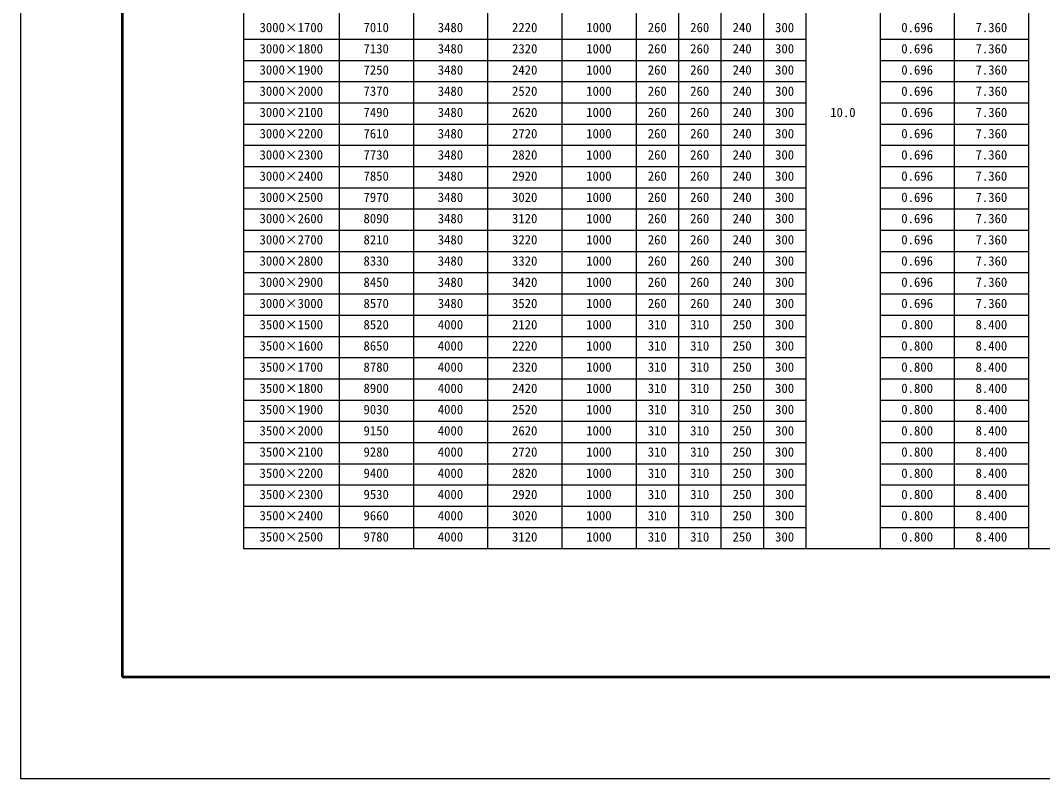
# Model space of a CAD drawing. Units: millimetres, scale not verified. Extents: x -100800 to 100800, y -35640 to 35640.
# Drawn here: x -100800 to -76710, y -35640 to -17781 of the extents above; entities that cross this region are included whole.
import ezdxf
from ezdxf.enums import TextEntityAlignment as Align

# ---------------------------------------------------------------- set-up
doc = ezdxf.new("R2010")
doc.units = ezdxf.units.MM
doc.header["$LTSCALE"] = 120
for name, color, linetype, lineweight in [('0-1_Defpoints', 5, 'Continuous', 25), ('0-3_HYO', 3, 'Continuous', 25), ('0-4_HYO2', 4, 'Continuous', 25), ('0-7_TXT', 7, 'Continuous', 25), ('0-8_WAKU', 3, 'Continuous', 25)]:
    doc.layers.add(name, color=color, linetype=linetype, lineweight=lineweight)
doc.styles.add('ＭＳ ゴシック', font='')
doc.styles.get('ＭＳ ゴシック').set_extended_font_data('MS Gothic')

msp = doc.modelspace()

# ---------------------------------------------------------------- linework, layer by layer
at = {"layer": '0-1_Defpoints'}
msp.add_lwpolyline([(-100800, -35640), (0, -35640), (0, 35640), (-100800, 35640)], close=True, dxfattribs=at)
at = {"layer": '0-3_HYO'}
for p, q in [((-95539.8, 14277.7), (-95539.8, -30222.3)), ((-93289.8, 14277.7), (-93289.8, -30222.3)), ((-91539.8, 14277.7), (-91539.8, -30222.3)), ((-82289.8, 14277.7), (-82289.8, -30222.3)), ((-89789.8, 13777.7), (-89789.8, -30222.3)), ((-88039.8, 13777.7), (-88039.8, -30222.3)), ((-86289.8, 13777.7), (-86289.8, -30222.3)), ((-85289.8, 13777.7), (-85289.8, -30222.3)), ((-84289.8, 13777.7), (-84289.8, -30222.3)), ((-83289.8, 13777.7), (-83289.8, -30222.3)), ((-80539.8, 13777.7), (-80539.8, -30222.3)), ((-78789.8, 13777.7), (-78789.8, -30222.3)), ((-77039.8, 13777.7), (-77039.8, -30222.3)), ((-95539.8, -30222.3), (-69239.8, -30222.3))]:
    msp.add_line(p, q, dxfattribs=at)
at = {"layer": '0-4_HYO2'}
for p, q in [((-95539.8, -18222.3), (-82289.8, -18222.3)), ((-80539.8, -18222.3), (-77039.8, -18222.3)), ((-95539.8, -18722.3), (-82289.8, -18722.3)), ((-80539.8, -18722.3), (-77039.8, -18722.3)), ((-95539.8, -19222.3), (-82289.8, -19222.3)), ((-80539.8, -19222.3), (-77039.8, -19222.3)), ((-95539.8, -19722.3), (-82289.8, -19722.3)), ((-80539.8, -19722.3), (-77039.8, -19722.3)), ((-95539.8, -20222.3), (-82289.8, -20222.3)), ((-80539.8, -20222.3), (-77039.8, -20222.3)), ((-95539.8, -20722.3), (-82289.8, -20722.3)), ((-80539.8, -20722.3), (-77039.8, -20722.3)), ((-95539.8, -21222.3), (-82289.8, -21222.3)), ((-80539.8, -21222.3), (-77039.8, -21222.3)), ((-95539.8, -21722.3), (-82289.8, -21722.3)), ((-80539.8, -21722.3), (-77039.8, -21722.3)), ((-95539.8, -22222.3), (-82289.8, -22222.3)), ((-80539.8, -22222.3), (-77039.8, -22222.3)), ((-95539.8, -22722.3), (-82289.8, -22722.3)), ((-80539.8, -22722.3), (-77039.8, -22722.3)), ((-95539.8, -23222.3), (-82289.8, -23222.3)), ((-80539.8, -23222.3), (-77039.8, -23222.3)), ((-95539.8, -23722.3), (-82289.8, -23722.3)), ((-80539.8, -23722.3), (-77039.8, -23722.3)), ((-95539.8, -24222.3), (-82289.8, -24222.3)), ((-80539.8, -24222.3), (-77039.8, -24222.3)), ((-95539.8, -24722.3), (-82289.8, -24722.3)), ((-80539.8, -24722.3), (-77039.8, -24722.3)), ((-95539.8, -25222.3), (-82289.8, -25222.3)), ((-80539.8, -25222.3), (-77039.8, -25222.3)), ((-95539.8, -25722.3), (-82289.8, -25722.3)), ((-80539.8, -25722.3), (-77039.8, -25722.3)), ((-95539.8, -26222.3), (-82289.8, -26222.3)), ((-80539.8, -26222.3), (-77039.8, -26222.3)), ((-95539.8, -26722.3), (-82289.8, -26722.3)), ((-80539.8, -26722.3), (-77039.8, -26722.3)), ((-95539.8, -27222.3), (-82289.8, -27222.3)), ((-80539.8, -27222.3), (-77039.8, -27222.3)), ((-95539.8, -27722.3), (-82289.8, -27722.3)), ((-80539.8, -27722.3), (-77039.8, -27722.3)), ((-95539.8, -28222.3), (-82289.8, -28222.3)), ((-80539.8, -28222.3), (-77039.8, -28222.3)), ((-95539.8, -28722.3), (-82289.8, -28722.3)), ((-80539.8, -28722.3), (-77039.8, -28722.3)), ((-95539.8, -29222.3), (-82289.8, -29222.3)), ((-80539.8, -29222.3), (-77039.8, -29222.3)), ((-95539.8, -29722.3), (-82289.8, -29722.3)), ((-80539.8, -29722.3), (-77039.8, -29722.3))]:
    msp.add_line(p, q, dxfattribs=at)
at = {"layer": '0-8_WAKU', "lineweight": 50}
msp.add_lwpolyline([(-98400, -33240), (-2400, -33240), (-2400, 33240), (-98400, 33240)], close=True, dxfattribs=at)

# ---------------------------------------------------------------- texts
at = {"layer": '0-7_TXT', "style": 'ＭＳ ゴシック'}
for s, p in [('3000×1700', (-95164.8, -18122.3)), ('7010', (-92714.8, -18122.3)), ('3480', (-90964.8, -18122.3)), ('2220', (-89214.8, -18122.3)), ('1000', (-87464.8, -18122.3)), ('260', (-86014.8, -18122.3)), ('260', (-85014.8, -18122.3)), ('240', (-84014.8, -18122.3)), ('300', (-83014.8, -18122.3)), ('0.696', (-80039.8, -18122.3)), ('7.360', (-78289.8, -18122.3)), ('3000×1800', (-95164.8, -18622.3)), ('7130', (-92714.8, -18622.3)), ('3480', (-90964.8, -18622.3)), ('2320', (-89214.8, -18622.3)), ('1000', (-87464.8, -18622.3)), ('260', (-86014.8, -18622.3)), ('260', (-85014.8, -18622.3)), ('240', (-84014.8, -18622.3)), ('300', (-83014.8, -18622.3)), ('0.696', (-80039.8, -18622.3)), ('7.360', (-78289.8, -18622.3)), ('3000×1900', (-95164.8, -19122.3)), ('7250', (-92714.8, -19122.3)), ('3480', (-90964.8, -19122.3)), ('2420', (-89214.8, -19122.3)), ('1000', (-87464.8, -19122.3)), ('260', (-86014.8, -19122.3)), ('260', (-85014.8, -19122.3)), ('240', (-84014.8, -19122.3)), ('300', (-83014.8, -19122.3)), ('0.696', (-80039.8, -19122.3)), ('7.360', (-78289.8, -19122.3)), ('3000×2000', (-95164.8, -19622.3)), ('7370', (-92714.8, -19622.3)), ('3480', (-90964.8, -19622.3)), ('2520', (-89214.8, -19622.3)), ('1000', (-87464.8, -19622.3)), ('260', (-86014.8, -19622.3)), ('260', (-85014.8, -19622.3)), ('240', (-84014.8, -19622.3)), ('300', (-83014.8, -19622.3)), ('0.696', (-80039.8, -19622.3)), ('7.360', (-78289.8, -19622.3)), ('3000×2100', (-95164.8, -20122.3)), ('7490', (-92714.8, -20122.3)), ('3480', (-90964.8, -20122.3)), ('2620', (-89214.8, -20122.3)), ('1000', (-87464.8, -20122.3)), ('260', (-86014.8, -20122.3)), ('260', (-85014.8, -20122.3)), ('240', (-84014.8, -20122.3)), ('300', (-83014.8, -20122.3)), ('10.0', (-81714.8, -20122.3)), ('0.696', (-80039.8, -20122.3)), ('7.360', (-78289.8, -20122.3)), ('3000×2200', (-95164.8, -20622.3)), ('7610', (-92714.8, -20622.3)), ('3480', (-90964.8, -20622.3)), ('2720', (-89214.8, -20622.3)), ('1000', (-87464.8, -20622.3)), ('260', (-86014.8, -20622.3)), ('260', (-85014.8, -20622.3)), ('240', (-84014.8, -20622.3)), ('300', (-83014.8, -20622.3)), ('0.696', (-80039.8, -20622.3)), ('7.360', (-78289.8, -20622.3)), ('3000×2300', (-95164.8, -21122.3)), ('7730', (-92714.8, -21122.3)), ('3480', (-90964.8, -21122.3)), ('2820', (-89214.8, -21122.3)), ('1000', (-87464.8, -21122.3)), ('260', (-86014.8, -21122.3)), ('260', (-85014.8, -21122.3)), ('240', (-84014.8, -21122.3)), ('300', (-83014.8, -21122.3)), ('0.696', (-80039.8, -21122.3)), ('7.360', (-78289.8, -21122.3)), ('3000×2400', (-95164.8, -21622.3)), ('7850', (-92714.8, -21622.3)), ('3480', (-90964.8, -21622.3)), ('2920', (-89214.8, -21622.3)), ('1000', (-87464.8, -21622.3)), ('260', (-86014.8, -21622.3)), ('260', (-85014.8, -21622.3)), ('240', (-84014.8, -21622.3)), ('300', (-83014.8, -21622.3)), ('0.696', (-80039.8, -21622.3)), ('7.360', (-78289.8, -21622.3)), ('3000×2500', (-95164.8, -22122.3)), ('7970', (-92714.8, -22122.3)), ('3480', (-90964.8, -22122.3)), ('3020', (-89214.8, -22122.3)), ('1000', (-87464.8, -22122.3)), ('260', (-86014.8, -22122.3)), ('260', (-85014.8, -22122.3)), ('240', (-84014.8, -22122.3)), ('300', (-83014.8, -22122.3)), ('0.696', (-80039.8, -22122.3)), ('7.360', (-78289.8, -22122.3)), ('3000×2600', (-95164.8, -22622.3)), ('8090', (-92714.8, -22622.3)), ('3480', (-90964.8, -22622.3)), ('3120', (-89214.8, -22622.3)), ('1000', (-87464.8, -22622.3)), ('260', (-86014.8, -22622.3)), ('260', (-85014.8, -22622.3)), ('240', (-84014.8, -22622.3)), ('300', (-83014.8, -22622.3)), ('0.696', (-80039.8, -22622.3)), ('7.360', (-78289.8, -22622.3)), ('3000×2700', (-95164.8, -23122.3)), ('8210', (-92714.8, -23122.3)), ('3480', (-90964.8, -23122.3)), ('3220', (-89214.8, -23122.3)), ('1000', (-87464.8, -23122.3)), ('260', (-86014.8, -23122.3)), ('260', (-85014.8, -23122.3)), ('240', (-84014.8, -23122.3)), ('300', (-83014.8, -23122.3)), ('0.696', (-80039.8, -23122.3)), ('7.360', (-78289.8, -23122.3)), ('3000×2800', (-95164.8, -23622.3)), ('8330', (-92714.8, -23622.3)), ('3480', (-90964.8, -23622.3)), ('3320', (-89214.8, -23622.3)), ('1000', (-87464.8, -23622.3)), ('260', (-86014.8, -23622.3)), ('260', (-85014.8, -23622.3)), ('240', (-84014.8, -23622.3)), ('300', (-83014.8, -23622.3)), ('0.696', (-80039.8, -23622.3)), ('7.360', (-78289.8, -23622.3)), ('3000×2900', (-95164.8, -24122.3)), ('8450', (-92714.8, -24122.3)), ('3480', (-90964.8, -24122.3)), ('3420', (-89214.8, -24122.3)), ('1000', (-87464.8, -24122.3)), ('260', (-86014.8, -24122.3)), ('260', (-85014.8, -24122.3)), ('240', (-84014.8, -24122.3)), ('300', (-83014.8, -24122.3)), ('0.696', (-80039.8, -24122.3)), ('7.360', (-78289.8, -24122.3)), ('3000×3000', (-95164.8, -24622.3)), ('8570', (-92714.8, -24622.3)), ('3480', (-90964.8, -24622.3)), ('3520', (-89214.8, -24622.3)), ('1000', (-87464.8, -24622.3)), ('260', (-86014.8, -24622.3)), ('260', (-85014.8, -24622.3)), ('240', (-84014.8, -24622.3)), ('300', (-83014.8, -24622.3)), ('0.696', (-80039.8, -24622.3)), ('7.360', (-78289.8, -24622.3)), ('3500×1500', (-95164.8, -25122.3)), ('8520', (-92714.8, -25122.3)), ('4000', (-90964.8, -25122.3)), ('2120', (-89214.8, -25122.3)), ('1000', (-87464.8, -25122.3)), ('310', (-86014.8, -25122.3)), ('310', (-85014.8, -25122.3)), ('250', (-84014.8, -25122.3)), ('300', (-83014.8, -25122.3)), ('0.800', (-80039.8, -25122.3)), ('8.400', (-78289.8, -25122.3)), ('3500×1600', (-95164.8, -25622.3)), ('8650', (-92714.8, -25622.3)), ('4000', (-90964.8, -25622.3)), ('2220', (-89214.8, -25622.3)), ('1000', (-87464.8, -25622.3)), ('310', (-86014.8, -25622.3)), ('310', (-85014.8, -25622.3)), ('250', (-84014.8, -25622.3)), ('300', (-83014.8, -25622.3)), ('0.800', (-80039.8, -25622.3)), ('8.400', (-78289.8, -25622.3)), ('3500×1700', (-95164.8, -26122.3)), ('8780', (-92714.8, -26122.3)), ('4000', (-90964.8, -26122.3)), ('2320', (-89214.8, -26122.3)), ('1000', (-87464.8, -26122.3)), ('310', (-86014.8, -26122.3)), ('310', (-85014.8, -26122.3)), ('250', (-84014.8, -26122.3)), ('300', (-83014.8, -26122.3)), ('0.800', (-80039.8, -26122.3)), ('8.400', (-78289.8, -26122.3)), ('3500×1800', (-95164.8, -26622.3)), ('8900', (-92714.8, -26622.3)), ('4000', (-90964.8, -26622.3)), ('2420', (-89214.8, -26622.3)), ('1000', (-87464.8, -26622.3)), ('310', (-86014.8, -26622.3)), ('310', (-85014.8, -26622.3)), ('250', (-84014.8, -26622.3)), ('300', (-83014.8, -26622.3)), ('0.800', (-80039.8, -26622.3)), ('8.400', (-78289.8, -26622.3)), ('3500×1900', (-95164.8, -27122.3)), ('9030', (-92714.8, -27122.3)), ('4000', (-90964.8, -27122.3)), ('2520', (-89214.8, -27122.3)), ('1000', (-87464.8, -27122.3)), ('310', (-86014.8, -27122.3)), ('310', (-85014.8, -27122.3)), ('250', (-84014.8, -27122.3)), ('300', (-83014.8, -27122.3)), ('0.800', (-80039.8, -27122.3)), ('8.400', (-78289.8, -27122.3)), ('3500×2000', (-95164.8, -27622.3)), ('9150', (-92714.8, -27622.3)), ('4000', (-90964.8, -27622.3)), ('2620', (-89214.8, -27622.3)), ('1000', (-87464.8, -27622.3)), ('310', (-86014.8, -27622.3)), ('310', (-85014.8, -27622.3)), ('250', (-84014.8, -27622.3)), ('300', (-83014.8, -27622.3)), ('0.800', (-80039.8, -27622.3)), ('8.400', (-78289.8, -27622.3)), ('3500×2100', (-95164.8, -28122.3)), ('9280', (-92714.8, -28122.3)), ('4000', (-90964.8, -28122.3)), ('2720', (-89214.8, -28122.3)), ('1000', (-87464.8, -28122.3)), ('310', (-86014.8, -28122.3)), ('310', (-85014.8, -28122.3)), ('250', (-84014.8, -28122.3)), ('300', (-83014.8, -28122.3)), ('0.800', (-80039.8, -28122.3)), ('8.400', (-78289.8, -28122.3)), ('3500×2200', (-95164.8, -28622.3)), ('9400', (-92714.8, -28622.3)), ('4000', (-90964.8, -28622.3)), ('2820', (-89214.8, -28622.3)), ('1000', (-87464.8, -28622.3)), ('310', (-86014.8, -28622.3)), ('310', (-85014.8, -28622.3)), ('250', (-84014.8, -28622.3)), ('300', (-83014.8, -28622.3)), ('0.800', (-80039.8, -28622.3)), ('8.400', (-78289.8, -28622.3)), ('3500×2300', (-95164.8, -29122.3)), ('9530', (-92714.8, -29122.3)), ('4000', (-90964.8, -29122.3)), ('2920', (-89214.8, -29122.3)), ('1000', (-87464.8, -29122.3)), ('310', (-86014.8, -29122.3)), ('310', (-85014.8, -29122.3)), ('250', (-84014.8, -29122.3)), ('300', (-83014.8, -29122.3)), ('0.800', (-80039.8, -29122.3)), ('8.400', (-78289.8, -29122.3)), ('3500×2400', (-95164.8, -29622.3)), ('9660', (-92714.8, -29622.3)), ('4000', (-90964.8, -29622.3)), ('3020', (-89214.8, -29622.3)), ('1000', (-87464.8, -29622.3)), ('310', (-86014.8, -29622.3)), ('310', (-85014.8, -29622.3)), ('250', (-84014.8, -29622.3)), ('300', (-83014.8, -29622.3)), ('0.800', (-80039.8, -29622.3)), ('8.400', (-78289.8, -29622.3)), ('3500×2500', (-95164.8, -30122.3)), ('9780', (-92714.8, -30122.3)), ('4000', (-90964.8, -30122.3)), ('3120', (-89214.8, -30122.3)), ('1000', (-87464.8, -30122.3)), ('310', (-86014.8, -30122.3)), ('310', (-85014.8, -30122.3)), ('250', (-84014.8, -30122.3)), ('300', (-83014.8, -30122.3)), ('0.800', (-80039.8, -30122.3)), ('8.400', (-78289.8, -30122.3))]:
    msp.add_text(s, height=219.9, dxfattribs=at).set_placement(p, align=Align.BOTTOM_LEFT)

doc.saveas('drawing.dxf')
